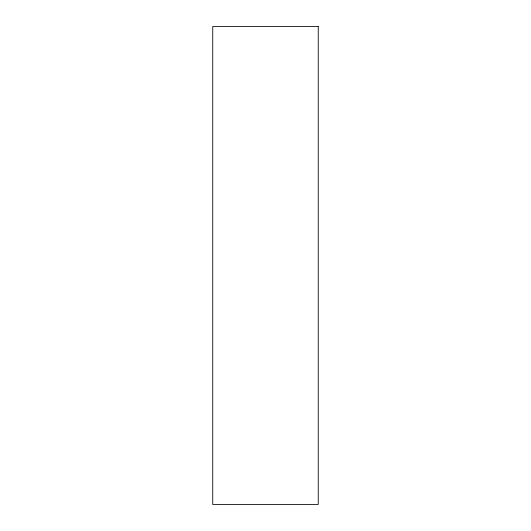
<?xml version="1.0" encoding="UTF-8"?>
<svg xmlns="http://www.w3.org/2000/svg" width="531" height="531" viewBox="0 0 531 531"><rect width="100%" height="100%" fill="white"/><g stroke="black" fill="none" stroke-linecap="round" stroke-linejoin="round"><path stroke-width="0.8" d="M318.255 26.55L212.745 26.55L212.745 504.45L318.255 504.45L318.255 26.55"/></g></svg>
